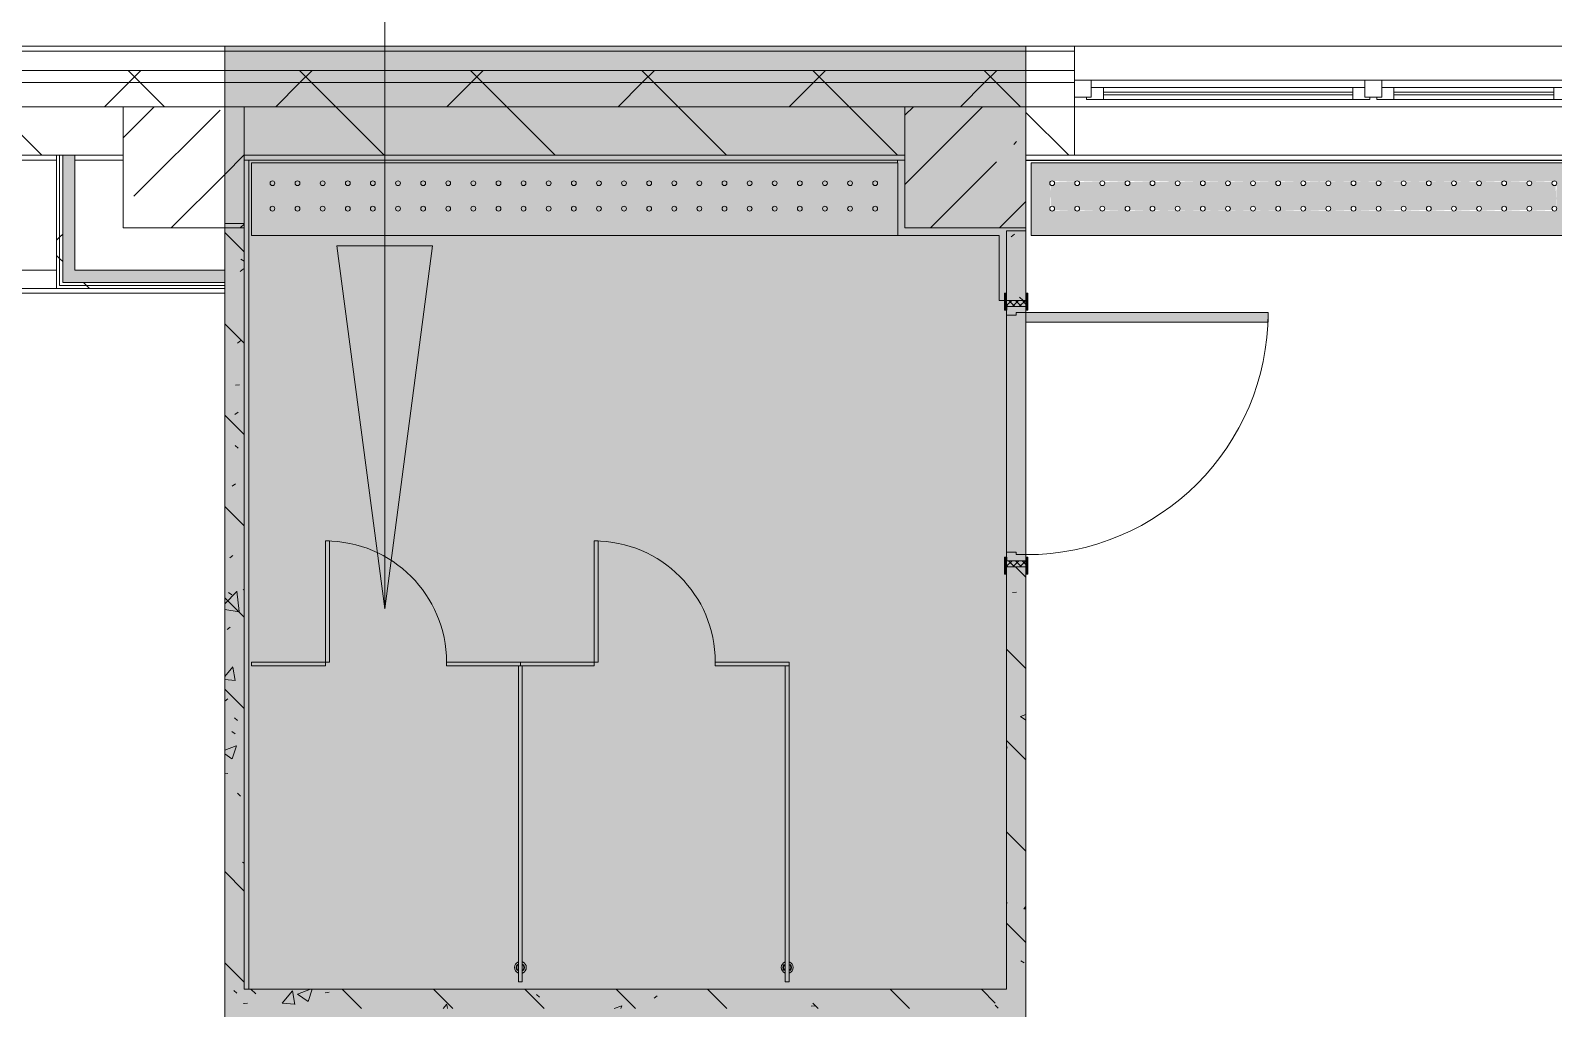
# Model space of a CAD drawing. Header units: millimetres. Extents: x 11693 to 241752, y -8553 to 29926.
# Drawn here: x 159667 to 165959, y 23375 to 27416 of the extents above; entities that cross this region are included whole.
import ezdxf

# ---------------------------------------------------------------- set-up
doc = ezdxf.new("R2010")
doc.units = ezdxf.units.MM
for name, color, linetype, lineweight in [('A-DETL', 7, 'Continuous', 5), ('A-GLAZ-2', 7, 'Continuous', 5), ('A-WALL-2', 7, 'Continuous', 9), ('A-WALL-5', 7, 'Continuous', 5), ('I-WALL-3', 7, 'Continuous', 5), ('S-COLS', 7, 'Continuous', 5), ('Знаки', 7, 'Continuous', 5)]:
    doc.layers.add(name, color=color, linetype=linetype, lineweight=lineweight)
doc.layers.add('A-DETL-GENF-2', color=7, linetype='Continuous', lineweight=9, true_color=0x4994b4, transparency=0.4)
for name, color, linetype, lineweight, true_color in [('A-DOOR-2', 7, 'Continuous', 5, 0xaaaaaa), ('A-DOOR-3', 7, 'Continuous', 5, 0xe2e2e2), ('A-DOOR-4', 7, 'Continuous', 5, 0x6f9cb0), ('A-DOOR-5', 7, 'Continuous', 5, 0x2b586c), ('A-DOOR-FRAM-2', 7, 'Continuous', 5, 0xe2e2e2), ('A-DOOR-FRAM-3', 7, 'Continuous', 5, 0xaaaaaa), ('A-DOOR-FRAM-4', 7, 'Continuous', 5, 0x6f9cb0), ('A-FLOR-1', 7, 'Continuous', 5, 0xaaaaaa), ('A-FLOR-2', 7, 'Continuous', 5, 0x6f9cb0), ('A-GENM-3', 7, 'Continuous', 5, 0x2b586c), ('A-GENM-4', 7, 'Continuous', 5, 0xe2ddcd), ('A-WALL-6', 7, 'Continuous', 9, 0x2b586c), ('A-WALL-7', 7, 'Continuous', 5, 0x2b586c), ('G-ANNO-TEXT-1', 7, 'Continuous', 9, 0x3c3c3c), ('I-WALL-1', 7, 'Continuous', 5, 0xe7e7e7), ('I-WALL-4', 7, 'Continuous', 5, 0x2b586c), ('I-WALL-5', 7, 'Continuous', 5, 0x787878), ('S-COLS-1', 7, 'Continuous', 5, 0x2b586c), ('Знаки-2', 7, 'Continuous', 5, 0xd7cfbf), ('Знаки-3', 7, 'Continuous', 5, 0x2b586c)]:
    doc.layers.add(name, color=color, linetype=linetype, lineweight=lineweight, true_color=true_color)
pattern_1 = [(135, (89739.8, 0), (-353.5534, -353.5534), [])]
pattern_2 = [(135, (89739.8, 0), (-377.1708, -377.1708), [533.4, -88.9, 17.78, -88.9]), (135, (89739.8, 376.94), (-377.1708, -377.1708), []), (50, (89739.8, 0), (637.6445, -55.7866), [66.675, -733.425]), (355, (89739.8, 0), (-123.3494, 668.699), [53.34, -586.74]), (100.451, (89792.95, -4.65), (514.299, 612.908), [56.665, -623.315]), (46.184, (89739.8, 177.8), (948.7764, -147.15), [100.012, -1100.137]), (96.636, (89818.9, 165.5), (830.909, 865.997), [84.998, -934.973]), (351.184, (89739.8, 177.8), (830.918, 865.988), [80.01, -880.11]), (21, (89828.7, 133.35), (530.6506, -357.9283), [66.675, -733.425]), (326, (89828.7, 133.35), (216.308, 644.6585), [53.34, -586.74]), (71.451, (89872.94, 103.5), (746.9596, 286.7243), [56.665, -623.315]), (37.5, (89739.81, 0), (10.8105, 295.9426), [16.764, -562.864, 16.764, -578.866, -588.962]), (37.5, (89739.81, 0), (10.8105, 295.9426), [-1175.258, 16.764, -572.198]), (7.5, (89739.8, 0), (233.8692, 350.6318), [16.764, -322.834, 16.764, -549.529, -224.472]), (7.5, (89739.8, 0), (233.8692, 350.6318), [-905.891, 16.764, -207.708]), (327.5, (89541.57, 0), (474.5678, -20.0513), [16.764, -205.486, 16.764, -676.656, -920.115]), (327.5, (89541.57, 0), (474.5678, -20.0513), [-915.67, 16.764, -903.351]), (317.5, (89452.67, 0), (518.4522, 88.9934), [16.764, -272.161, 16.764, -443.738, -653.415]), (317.5, (89452.67, 0), (518.4522, 88.9934), [-749.427, 16.764, -636.651])]
pattern_3 = [(45, (89739.8, 0), (-285.1231, 285.1231), []), (45, (90024.94, 0), (-285.1231, 285.1231), [504.031, -100.806, 16.764, -84.042])]
pattern_4 = [(45, (89739.8, 0), (-353.5534, 353.5534), []), (135, (89739.8, 0), (-353.5534, -353.5534), [])]
pattern_5 = [(45, (89739.8, 0), (-530.33, 530.33), []), (135, (89739.8, 0), (-530.33, -530.33), [])]

# ---------------------------------------------------------------- blocks, each defined once
blk = doc.blocks.new('110_Дверь_СКБ_1Ст_Внутренняя1 - Д-4 1100x2100h_су мгн-V86-Общий план 2 этажа с размещением фрагментов 2_1-2_7')
at = {"layer": 'A-DOOR-2'}
h = blk.add_hatch(dxfattribs=at)
h.set_pattern_fill('FP_85', color=256, style=0, pattern_type=2)
h.set_pattern_definition([(135, (1751.41, 104.685), (-14.14214, -14.14214), []), (225, (1751.41, 104.685), (14.14214, -14.14214), [])])
h.paths.add_polyline_path([(562.5, 40), (537.5, 40), (537.5, -40), (562.5, -40)])
at = {"layer": 'A-DOOR-3'}
h = blk.add_hatch(color=256, dxfattribs=at)
h.paths.add_polyline_path([(537.5, 40), (512.5, 40), (512.5, 0), (502.5, 0), (502.5, -40), (537.5, -40)])
h.paths.add_polyline_path([(-477.5, 0), (-487.5, 0), (-487.5, 40), (-512.5, 40), (-512.5, -40), (-477.5, -40)])
at = {"layer": 'A-DOOR-FRAM-2'}
for points in [[(-447.5, 753.5), (-447.5, 1040), (-487.5, 1040), (-487.5, 40), (-447.5, 40), (-447.5, 241.5)], [(-497.5, 40), (-497.5, 48), (-567.5, 48), (-567.5, 40)], [(592.5, 48), (522.5, 48), (522.5, 40), (592.5, 40)], [(-497.5, -40), (-567.5, -40), (-567.5, -48), (-497.5, -48)], [(592.5, -48), (592.5, -40), (522.5, -40), (522.5, -48)]]:
    blk.add_hatch(color=256, dxfattribs=at).paths.add_polyline_path(points)
at = {"layer": 'A-DOOR-FRAM-3'}
h = blk.add_hatch(dxfattribs=at)
h.set_pattern_fill('FP_86', color=256, style=0, pattern_type=2)
h.set_pattern_definition([(45, (-371.384, 104.685), (-14.1421, 14.1421), []), (135, (-371.384, 104.685), (-14.1421, -14.1421), [])])
h.paths.add_polyline_path([(-512.5, 40), (-537.5, 40), (-537.5, -40), (-512.5, -40)])
at = {"layer": 'A-DOOR-2'}
for p, q in [((-487.5, 1040), (-487.5, 40)), ((-447.5, 1040), (-487.5, 1040)), ((-447.5, 40), (-447.5, 1040))]:
    blk.add_line(p, q, dxfattribs=at)
blk.add_arc((-487.5, 40), 1000, 360, 90, dxfattribs=at)
at = {"layer": 'A-DOOR-4'}
blk.add_line((-487.5, 40), (-447.5, 40), dxfattribs=at)
at = {"layer": 'A-DOOR-FRAM-3'}
for p, q in [((-497.5, 48), (-567.5, 48)), ((-567.5, 48), (-567.5, 40)), ((-497.5, 40), (-497.5, 48)), ((592.5, 48), (522.5, 48)), ((522.5, 48), (522.5, 40)), ((592.5, 40), (592.5, 48))]:
    blk.add_line(p, q, dxfattribs=at)
at = {"layer": 'A-DOOR-FRAM-4'}
for p, q in [((-567.5, 40), (-497.5, 40)), ((-512.5, 40), (-537.5, 40)), ((-537.5, 40), (-537.5, -40)), ((-487.5, 40), (-512.5, 40)), ((-512.5, 40), (-512.5, -40)), ((-512.5, -40), (-512.5, 40)), ((-497.5, 40), (-512.5, 40)), ((-512.5, 40), (-512.5, 39)), ((-512.5, 39), (-497.5, 39)), ((-497.5, 39), (-497.5, 40)), ((-487.5, 0), (-487.5, 40)), ((-477.5, 0), (-487.5, 0)), ((-477.5, -40), (-477.5, 0)), ((512.5, 0), (502.5, 0)), ((502.5, 0), (502.5, -40)), ((512.5, 40), (512.5, 0)), ((537.5, 40), (512.5, 40)), ((537.5, 40), (522.5, 40)), ((522.5, 40), (522.5, 39)), ((522.5, 40), (592.5, 40)), ((522.5, 39), (537.5, 39)), ((537.5, -40), (537.5, 40)), ((562.5, 40), (537.5, 40)), ((537.5, 40), (537.5, -40)), ((537.5, 39), (537.5, 40)), ((562.5, -40), (562.5, 40)), ((-497.5, -40), (-567.5, -40)), ((-567.5, -40), (-567.5, -48)), ((-567.5, -48), (-497.5, -48)), ((-537.5, -40), (-512.5, -40)), ((-497.5, -39), (-512.5, -39)), ((-512.5, -39), (-512.5, -40)), ((-512.5, -40), (-477.5, -40)), ((-512.5, -40), (-497.5, -40)), ((-497.5, -40), (-497.5, -39)), ((-497.5, -48), (-497.5, -40)), ((502.5, -40), (537.5, -40)), ((537.5, -39), (522.5, -39)), ((522.5, -39), (522.5, -40)), ((522.5, -40), (537.5, -40)), ((592.5, -40), (522.5, -40)), ((522.5, -40), (522.5, -48)), ((522.5, -48), (592.5, -48)), ((537.5, -40), (537.5, -39)), ((537.5, -40), (562.5, -40)), ((592.5, -48), (592.5, -40))]:
    blk.add_line(p, q, dxfattribs=at)
blk = doc.blocks.new('120_Окно_СКБ_2Ст - 120_Окно_СКБ_2Ст 2100х2400 _мал створка справа_-19092174-Общий план 2 этажа с размещением фрагментов 2_1-2_7')
at = {"layer": 'A-GLAZ-2'}
for p, q in [((-1050, -75), (-1050, -5)), ((-1050, -5), (-980, -5)), ((1050, -5), (-1050, -5)), ((-980, -5), (-980, -75)), ((150, -35), (-980, -35)), ((-980, -35), (-980, -75)), ((-930, -85), (-930, -35)), ((-930, -55), (100, -55)), ((100, -85), (100, -35)), ((150, -75), (150, -5)), ((150, -5), (220, -5)), ((150, -75), (150, -35)), ((220, -5), (220, -75)), ((980, -35), (220, -35)), ((220, -35), (220, -75)), ((270, -85), (270, -35)), ((270, -55), (930, -55)), ((930, -85), (930, -35)), ((980, -75), (980, -5)), ((980, -5), (1050, -5)), ((980, -75), (980, -35)), ((1050, -5), (1050, -75)), ((-980, -75), (-1050, -75)), ((-1050, -75), (-1000, -75)), ((-980, -75), (-1000, -75)), ((-1000, -75), (-1000, -85)), ((-1000, -85), (170, -85)), ((170, -85), (-1000, -85)), ((100, -65), (-930, -65)), ((220, -75), (150, -75)), ((170, -75), (150, -75)), ((170, -75), (200, -75)), ((170, -85), (170, -75)), ((220, -75), (200, -75)), ((200, -75), (200, -85)), ((200, -85), (1000, -85)), ((1000, -85), (200, -85)), ((930, -65), (270, -65)), ((1050, -75), (980, -75)), ((1000, -75), (980, -75)), ((1000, -75), (1050, -75)), ((1000, -85), (1000, -75))]:
    blk.add_line(p, q, dxfattribs=at)
blk = doc.blocks.new('131_Сантехническая перегородка_Дверь - СД-1-V189-Общий план 2 этажа с размещением фрагментов 2_1-2_7')
at = {"layer": 'A-GENM-4'}
for points in [[(0, -8), (305.2, -8), (305.2, 8), (0, 8)], [(805.2, -8), (1110.4, -8), (1110.4, 8), (805.2, 8)]]:
    blk.add_hatch(color=256, dxfattribs=at).paths.add_polyline_path(points)
at = {"layer": 'A-DOOR-5'}
for p, q in [((321.2, 508), (305.2, 508)), ((305.2, 8), (305.2, 508)), ((321.2, 8), (321.2, 508)), ((321.2, 8), (305.2, 8))]:
    blk.add_line(p, q, dxfattribs=at)
blk.add_arc((305.2, 8), 500, 360, 90, dxfattribs=at)
at = {"layer": 'A-GENM-3'}
for p, q in [((305.2, 8), (0, 8)), ((0, 8), (0, -8)), ((305.2, -8), (305.2, 8)), ((1110.4, 8), (805.2, 8)), ((805.2, 8), (805.2, -8)), ((1110.4, -8), (1110.4, 8)), ((0, -8), (305.2, -8)), ((805.2, -8), (1110.4, -8))]:
    blk.add_line(p, q, dxfattribs=at)
blk = doc.blocks.new('131_Сантехническая перегородка - СП-4-V195-Общий план 2 этажа с размещением фрагментов 2_1-2_7')
at = {"layer": 'A-GENM-4'}
blk.add_hatch(color=256, dxfattribs=at).paths.add_polyline_path([(1330, 8), (25.5, 8), (25.5, -8), (1330, -8)])
at = {"layer": 'A-GENM-3'}
for p, q in [((1330, 8), (25.5, 8)), ((25.5, 8), (25.5, -8)), ((1330, -8), (1330, 8)), ((25.5, -8), (1330, -8))]:
    blk.add_line(p, q, dxfattribs=at)
at = {"layer": 'A-GENM-3', "flags": 128}
for points in [[(97, 8), (96.7, 8.5), (96.3, 9), (95.9, 9.5), (95.5, 9.9), (95.1, 10.4), (94.7, 10.8), (94.3, 11.2), (93.8, 11.6), (93.3, 12), (92.9, 12.3), (92.4, 12.7), (91.8, 13), (91.3, 13.3), (90.8, 13.6), (90.2, 13.8), (89.7, 14), (89.1, 14.3), (88.5, 14.4), (88, 14.6), (87.4, 14.7), (86.8, 14.9), (86.2, 14.9), (85.6, 15), (85, 15.1), (84.4, 15.1), (83.8, 15.1), (83.2, 15), (82.6, 15), (82, 14.9), (81.4, 14.8), (80.8, 14.7), (80.2, 14.5), (79.6, 14.4), (79.1, 14.2), (78.5, 13.9), (77.9, 13.7), (77.4, 13.4), (76.9, 13.2), (76.4, 12.9), (75.8, 12.5), (75.3, 12.2), (74.9, 11.8), (74.4, 11.4), (74, 11), (73.5, 10.6), (73.1, 10.2), (72.7, 9.7), (72.3, 9.3), (72, 8.8), (71.6, 8.3), (71.4, 8)], [(71.4, -8), (71.8, -8.5), (72.1, -9), (72.5, -9.5), (72.9, -9.9), (73.3, -10.4), (73.7, -10.8), (74.1, -11.2), (74.6, -11.6), (75.1, -12), (75.6, -12.3), (76.1, -12.7), (76.6, -13), (77.1, -13.3), (77.6, -13.6), (78.2, -13.8), (78.7, -14), (79.3, -14.3), (79.9, -14.4), (80.5, -14.6), (81.1, -14.7), (81.6, -14.9), (82.2, -14.9), (82.8, -15), (83.4, -15.1), (84, -15.1), (84.6, -15.1), (85.2, -15), (85.8, -15), (86.4, -14.9), (87, -14.8), (87.6, -14.7), (88.2, -14.5), (88.8, -14.4), (89.4, -14.2), (89.9, -13.9), (90.5, -13.7), (91, -13.4), (91.6, -13.2), (92.1, -12.9), (92.6, -12.5), (93.1, -12.2), (93.6, -11.8), (94, -11.4), (94.5, -11), (94.9, -10.6), (95.3, -10.2), (95.7, -9.7), (96.1, -9.3), (96.5, -8.8), (96.8, -8.3), (97, -8)]]:
    blk.add_lwpolyline(points, dxfattribs=at)
at = {"layer": 'A-GENM-3'}
for radius, start, end in [(24.6, 19.91127, 160.08873), (17.6, 45, 135), (17.6, 45, 135), (15.1, 45, 135), (24.6, 199.91127, 340.08873), (17.6, 225, 315), (17.6, 225, 315), (15.1, 225, 315)]:
    blk.add_arc((84.2, 0), radius, start, end, dxfattribs=at)
blk = doc.blocks.new('Зашивка радиатора М17  - Зашивка радиатора_ с перфорацией М6-33175032-Общий план 2 этажа с размещением фрагментов 2_1-2_7')
at = {"layer": 'Знаки-2'}
h = blk.add_hatch(color=256, dxfattribs=at)
h.paths.add_polyline_path([(-40.7, -179.9), (2300, -179.9), (2300, 120.1), (-370, 120.1), (-370, -179.9)])
h.paths.add_polyline_path([(471.3, -79.6), (-291.7, -74.6), (-292.7, -67.1), (-288, 44), (-280.4, 45), (2215.7, 40.4), (2216.7, 32.8), (2212, -78.3), (2204.4, -79.3), (547, -79.6)])
h.paths.add_polyline_path([(1164.5, -78.3), (1159.5, -69.6), (1164.5, -61), (1174.5, -61), (1179.5, -69.6), (1174.5, -78.3), (1264.6, -74.6), (1264.6, -64.6), (1273.3, -59.6), (1281.9, -64.6), (1281.9, -74.6), (1278.3, -78.3), (1368.3, -74.6), (1368.3, -64.6), (1377, -59.6), (1385.7, -64.6), (1385.7, -74.6), (1382, -78.3), (1472.1, -74.6), (1472.1, -64.6), (1480.8, -59.6), (1489.4, -64.6), (1489.4, -74.6), (1485.8, -78.3), (1575.8, -74.6), (1575.8, -64.6), (1584.5, -59.6), (1593.2, -64.6), (1593.2, -74.6), (1589.5, -78.3), (1679.6, -74.6), (1679.6, -64.6), (1688.3, -59.6), (1696.9, -64.6), (1696.9, -74.6), (1693.3, -78.3), (1783.3, -74.6), (1783.3, -64.6), (1792, -59.6), (1800.7, -64.6), (1800.7, -74.6), (1797, -78.3), (1887.1, -74.6), (1887.1, -64.6), (1895.8, -59.6), (1904.4, -64.6), (1904.4, -74.6), (1900.8, -78.3), (1990.8, -74.6), (1990.8, -64.6), (1999.5, -59.6), (2008.2, -64.6), (2007.4, -75.7), (2007.4, -78.3), (2094.6, -74.6), (2094.6, -64.6), (2103.3, -59.6), (2111.9, -64.6), (2111.9, -74.6), (2108.3, -78.3), (2198.3, -74.6), (2198.3, -64.6), (2207, -59.6), (2215.7, -64.6), (2212, 26.7), (2202, 26.7), (2197, 35.4), (2202, 44), (2111.9, 40.4), (2111.9, 30.4), (2103.3, 25.4), (2094.6, 30.4), (2094.6, 40.4), (2098.3, 44), (2008.2, 40.4), (2007.4, 29.3), (1999.5, 25.4), (1990.8, 30.4), (1990.8, 40.4), (1994.5, 44), (1904.4, 40.4), (1904.4, 30.4), (1895.8, 25.4), (1887.1, 30.4), (1887.1, 40.4), (1890.8, 44), (1800.7, 40.4), (1800.7, 30.4), (1792, 25.4), (1783.3, 30.4), (1783.3, 40.4), (1787, 44), (1696.9, 40.4), (1696.9, 30.4), (1688.3, 25.4), (1679.6, 30.4), (1679.6, 40.4), (1683.3, 44), (1593.2, 40.4), (1593.2, 30.4), (1584.5, 25.4), (1575.8, 30.4), (1575.8, 40.4), (1579.5, 44), (1489.4, 40.4), (1489.4, 30.4), (1480.8, 25.4), (1472.1, 30.4), (1472.1, 40.4), (1475.8, 44), (1385.7, 40.4), (1385.7, 30.4), (1377, 25.4), (1368.3, 30.4), (1368.3, 40.4), (1372, 44), (1281.9, 40.4), (1281.9, 30.4), (1273.3, 25.4), (1264.6, 30.4), (1264.6, 40.4), (1268.3, 44), (1178.2, 40.4), (1178.2, 30.4), (1169.5, 25.4), (1160.8, 30.4), (1160.8, 40.4), (1164.5, 44), (1074.4, 40.4), (1074.4, 30.4), (1065.8, 25.4), (1057.1, 30.4), (1057.1, 40.4), (1060.8, 44), (970.7, 40.4), (970.7, 30.4), (962, 25.4), (953.3, 30.4), (953.3, 40.4), (957, 44), (866.9, 40.4), (866.9, 30.4), (858.3, 25.4), (849.6, 30.4), (849.6, 40.4), (853.3, 44), (763.2, 40.4), (763.2, 30.4), (754.5, 25.4), (745.8, 30.4), (745.8, 40.4), (749.5, 44), (659.4, 40.4), (659.4, 30.4), (650.8, 25.4), (642.1, 30.4), (642.1, 40.4), (645.8, 44), (555.7, 40.4), (555.7, 30.4), (547, 25.4), (538.3, 30.4), (538.3, 40.4), (542, 44), (451.9, 40.4), (451.9, 30.4), (443.3, 25.4), (434.6, 30.4), (434.6, 40.4), (438.3, 44), (348.2, 40.4), (348.2, 30.4), (339.5, 25.4), (330.8, 30.4), (330.8, 40.4), (334.5, 44), (244.4, 40.4), (244.4, 30.4), (235.8, 25.4), (227.1, 30.4), (227.1, 40.4), (230.8, 44), (140.7, 40.4), (140.7, 30.4), (132, 25.4), (123.3, 30.4), (123.3, 40.4), (127, 44), (36.9, 40.4), (36.9, 30.4), (28.3, 25.4), (19.6, 30.4), (19.6, 40.4), (23.3, 44), (-66.8, 40.4), (-66.8, 30.4), (-75.5, 25.4), (-84.2, 30.4), (-84.2, 40.4), (-80.5, 44), (-170.6, 40.4), (-170.6, 30.4), (-179.2, 25.4), (-187.9, 30.4), (-187.9, 40.4), (-184.2, 44), (-274.3, 40.4), (-274.3, 30.4), (-283, 25.4), (-291.7, 30.4), (-288, -61), (-278, -61), (-273, -69.6), (-278, -78.3), (-187.9, -74.6), (-187.9, -64.6), (-179.2, -59.6), (-170.6, -64.6), (-170.6, -74.6), (-174.2, -78.3), (-84.2, -74.6), (-84.2, -64.6), (-75.5, -59.6), (-66.8, -64.6), (-66.8, -74.6), (-70.5, -78.3), (19.6, -74.6), (19.6, -64.6), (28.3, -59.6), (36.9, -64.6), (36.9, -74.6), (33.3, -78.3), (123.3, -74.6), (123.3, -64.6), (132, -59.6), (140.7, -64.6), (140.7, -74.6), (137, -78.3), (227.1, -74.6), (227.1, -64.6), (235.8, -59.6), (244.4, -64.6), (244.4, -74.6), (240.8, -78.3), (330.8, -74.6), (330.8, -64.6), (339.5, -59.6), (348.2, -64.6), (348.2, -74.6), (344.5, -78.3), (434.6, -74.6), (434.6, -64.6), (443.3, -59.6), (451.9, -64.6), (451.9, -74.6), (448.3, -78.3), (538.3, -74.6), (538.3, -64.6), (547, -59.6), (555.7, -64.6), (555.7, -74.6), (552, -78.3), (642.1, -74.6), (642.1, -64.6), (650.8, -59.6), (659.4, -64.6), (659.4, -74.6), (655.8, -78.3), (745.8, -74.6), (745.8, -64.6), (754.5, -59.6), (763.2, -64.6), (763.2, -74.6), (759.5, -78.3), (849.6, -74.6), (849.6, -64.6), (858.3, -59.6), (866.9, -64.6), (866.9, -74.6), (863.3, -78.3), (953.3, -74.6), (953.3, -64.6), (962, -59.6), (970.7, -64.6), (970.7, -74.6), (967, -78.3), (1057.1, -74.6), (1057.1, -64.6), (1065.8, -59.6), (1074.4, -64.6), (1074.4, -74.6), (1070.8, -78.3)])
at = {"layer": 'Знаки-3'}
for p, q in [((2300, 120.1), (-370, 120.1)), ((-370, 120.1), (-370, -179.9)), ((2300, -179.9), (2300, 120.1)), ((-370, -179.9), (2300, -179.9))]:
    blk.add_line(p, q, dxfattribs=at)
for centre, start, end in [((-283, 35.4), 0, 180), ((-283, 35.4), 180, 0), ((-179.2, 35.4), 0, 180), ((-179.2, 35.4), 180, 0), ((-75.5, 35.4), 0, 180), ((-75.5, 35.4), 180, 0), ((28.3, 35.4), 0, 180), ((28.3, 35.4), 180, 0), ((132, 35.4), 0, 180), ((132, 35.4), 180, 0), ((235.8, 35.4), 0, 180), ((235.8, 35.4), 180, 0), ((339.5, 35.4), 0, 180), ((339.5, 35.4), 180, 0), ((443.3, 35.4), 0, 180), ((443.3, 35.4), 180, 0), ((547, 35.4), 0, 180), ((547, 35.4), 180, 0), ((650.8, 35.4), 0, 180), ((650.8, 35.4), 180, 0), ((754.5, 35.4), 0, 180), ((754.5, 35.4), 180, 360), ((858.3, 35.4), 0, 180), ((858.3, 35.4), 180, 0), ((962, 35.4), 0, 180), ((962, 35.4), 180, 360), ((1065.8, 35.4), 0, 180), ((1065.8, 35.4), 180, 0), ((1169.5, 35.4), 0, 180), ((1169.5, 35.4), 180, 360), ((1273.3, 35.4), 0, 180), ((1273.3, 35.4), 180, 360), ((1377, 35.4), 0, 180), ((1377, 35.4), 180, 0), ((1480.8, 35.4), 0, 180), ((1480.8, 35.4), 180, 0), ((1584.5, 35.4), 0, 180), ((1584.5, 35.4), 180, 360), ((1688.3, 35.4), 0, 180), ((1688.3, 35.4), 180, 0), ((1792, 35.4), 0, 180), ((1792, 35.4), 180, 360), ((1895.8, 35.4), 0, 180), ((1895.8, 35.4), 180, 0), ((1999.5, 35.4), 0, 180), ((1999.5, 35.4), 180, 0), ((2103.3, 35.4), 0, 180), ((2103.3, 35.4), 180, 0), ((2207, 35.4), 0, 180), ((2207, 35.4), 180, 360), ((-283, -69.6), 0, 180), ((-179.2, -69.6), 0, 180), ((-75.5, -69.6), 0, 180), ((28.3, -69.6), 0, 180), ((132, -69.6), 0, 180), ((235.8, -69.6), 0, 180), ((339.5, -69.6), 0, 180), ((443.3, -69.6), 0, 180), ((547, -69.6), 0, 180), ((650.8, -69.6), 0, 180), ((754.5, -69.6), 0, 180), ((858.3, -69.6), 0, 180), ((962, -69.6), 0, 180), ((1065.8, -69.6), 0, 180), ((1169.5, -69.6), 0, 180), ((1273.3, -69.6), 0, 180), ((1377, -69.6), 0, 180), ((1480.8, -69.6), 0, 180), ((1584.5, -69.6), 0, 180), ((1688.3, -69.6), 0, 180), ((1792, -69.6), 0, 180), ((1895.8, -69.6), 0, 180), ((1999.5, -69.6), 0, 180), ((2103.3, -69.6), 0, 180), ((2207, -69.6), 0, 180), ((-283, -69.6), 180, 0), ((-179.2, -69.6), 180, 0), ((-75.5, -69.6), 180, 0), ((28.3, -69.6), 180, 0), ((132, -69.6), 180, 0), ((235.8, -69.6), 180, 0), ((339.5, -69.6), 180, 0), ((443.3, -69.6), 180, 0), ((547, -69.6), 180, 0), ((650.8, -69.6), 180, 0), ((754.5, -69.6), 180, 0), ((858.3, -69.6), 180, 0), ((962, -69.6), 180, 0), ((1065.8, -69.6), 180, 0), ((1169.5, -69.6), 180, 0), ((1273.3, -69.6), 180, 0), ((1377, -69.6), 180, 0), ((1480.8, -69.6), 180, 0), ((1584.5, -69.6), 180, 0), ((1688.3, -69.6), 180, 0), ((1792, -69.6), 180, 0), ((1895.8, -69.6), 180, 0), ((1999.5, -69.6), 180, 360), ((2103.3, -69.6), 180, 0), ((2207, -69.6), 180, 360)]:
    blk.add_arc(centre, 10, start, end, dxfattribs=at)
blk = doc.blocks.new('Зашивка радиатора М21  - Зашивка радиатора_ с перфорацией М6-33248022-Общий план 2 этажа с размещением фрагментов 2_1-2_7')
at = {"layer": 'Знаки-2'}
h = blk.add_hatch(color=256, dxfattribs=at)
h.paths.add_polyline_path([(-370, -179.9), (1890, -179.9), (1890, 120.1), (-370, 120.1), (-370, -50)])
h.paths.add_polyline_path([(1480.8, -79.6), (-291.7, -74.6), (-292.7, -67.1), (-288, 44), (-280.4, 45), (1800.7, 40.4), (1801.7, 32.8), (1797, -78.3), (1789.4, -79.3), (1584.5, -79.6)])
h.paths.add_polyline_path([(1070.8, -78.3), (1160.8, -74.6), (1160.8, -64.6), (1169.5, -59.6), (1178.2, -64.6), (1178.2, -74.6), (1174.5, -78.3), (1264.6, -74.6), (1264.6, -64.6), (1273.3, -59.6), (1281.9, -64.6), (1281.9, -74.6), (1278.3, -78.3), (1368.3, -74.6), (1368.3, -64.6), (1377, -59.6), (1385.7, -64.6), (1385.7, -74.6), (1382, -78.3), (1472.1, -74.6), (1472.1, -64.6), (1480.8, -59.6), (1489.4, -64.6), (1489.4, -74.6), (1485.8, -78.3), (1575.8, -74.6), (1575.8, -64.6), (1584.5, -59.6), (1593.2, -64.6), (1593.2, -74.6), (1589.5, -78.3), (1679.6, -74.6), (1679.6, -64.6), (1688.3, -59.6), (1696.9, -64.6), (1696.9, -74.6), (1693.3, -78.3), (1783.3, -74.6), (1783.3, -64.6), (1792, -59.6), (1800.7, -64.6), (1797, 26.7), (1787, 26.7), (1782, 35.4), (1787, 44), (1696.9, 40.4), (1696.9, 30.4), (1688.3, 25.4), (1679.6, 30.4), (1679.6, 40.4), (1683.3, 44), (1593.2, 40.4), (1593.2, 30.4), (1584.5, 25.4), (1575.8, 30.4), (1575.8, 40.4), (1579.5, 44), (1489.4, 40.4), (1489.4, 30.4), (1480.8, 25.4), (1472.1, 30.4), (1472.1, 40.4), (1475.8, 44), (1385.7, 40.4), (1385.7, 30.4), (1377, 25.4), (1368.3, 30.4), (1368.3, 40.4), (1372, 44), (1281.9, 40.4), (1281.9, 30.4), (1273.3, 25.4), (1264.6, 30.4), (1264.6, 40.4), (1268.3, 44), (1178.2, 40.4), (1178.2, 30.4), (1169.5, 25.4), (1160.8, 30.4), (1160.8, 40.4), (1164.5, 44), (1074.4, 40.4), (1074.4, 30.4), (1065.8, 25.4), (1057.1, 30.4), (1057.1, 40.4), (1060.8, 44), (970.7, 40.4), (970.7, 30.4), (962, 25.4), (953.3, 30.4), (953.3, 40.4), (957, 44), (866.9, 40.4), (866.9, 30.4), (858.3, 25.4), (849.6, 30.4), (849.6, 40.4), (853.3, 44), (763.2, 40.4), (763.2, 30.4), (754.5, 25.4), (745.8, 30.4), (745.8, 40.4), (749.5, 44), (659.4, 40.4), (659.4, 30.4), (650.8, 25.4), (642.1, 30.4), (642.1, 40.4), (645.8, 44), (555.7, 40.4), (555.7, 30.4), (547, 25.4), (538.3, 30.4), (538.3, 40.4), (542, 44), (451.9, 40.4), (451.9, 30.4), (443.3, 25.4), (434.6, 30.4), (434.6, 40.4), (438.3, 44), (348.2, 40.4), (348.2, 30.4), (339.5, 25.4), (330.8, 30.4), (330.8, 40.4), (334.5, 44), (244.4, 40.4), (244.4, 30.4), (235.8, 25.4), (227.1, 30.4), (227.1, 40.4), (230.8, 44), (140.7, 40.4), (140.7, 30.4), (132, 25.4), (123.3, 30.4), (123.3, 40.4), (127, 44), (36.9, 40.4), (36.9, 30.4), (28.3, 25.4), (19.6, 30.4), (19.6, 40.4), (23.3, 44), (-66.8, 40.4), (-66.8, 30.4), (-75.5, 25.4), (-84.2, 30.4), (-84.2, 40.4), (-80.5, 44), (-170.6, 40.4), (-170.6, 30.4), (-179.2, 25.4), (-187.9, 30.4), (-187.9, 40.4), (-189.5, 44), (-274.3, 40.4), (-274.3, 30.4), (-283, 25.4), (-291.7, 30.4), (-288, -61), (-278, -61), (-273, -69.6), (-278, -78.3), (-187.9, -74.6), (-187.9, -64.6), (-179.2, -59.6), (-170.6, -64.6), (-170.6, -74.6), (-174.2, -78.3), (-84.2, -74.6), (-84.2, -64.6), (-75.5, -59.6), (-66.8, -64.6), (-66.8, -74.6), (-70.5, -78.3), (19.6, -74.6), (19.6, -64.6), (28.3, -59.6), (36.9, -64.6), (36.9, -74.6), (33.3, -78.3), (123.3, -74.6), (123.3, -64.6), (132, -59.6), (140.7, -64.6), (140.7, -74.6), (137, -78.3), (227.1, -74.6), (227.1, -64.6), (235.8, -59.6), (244.4, -64.6), (244.4, -74.6), (240.8, -78.3), (330.8, -74.6), (330.8, -64.6), (339.5, -59.6), (348.2, -64.6), (348.2, -74.6), (344.5, -78.3), (434.6, -74.6), (434.6, -64.6), (443.3, -59.6), (451.9, -64.6), (451.9, -74.6), (448.3, -78.3), (538.3, -74.6), (538.3, -64.6), (547, -59.6), (555.7, -64.6), (555.7, -74.6), (552, -78.3), (642.1, -74.6), (642.1, -64.6), (650.8, -59.6), (659.4, -64.6), (659.4, -74.6), (655.8, -78.3), (745.8, -74.6), (745.8, -64.6), (754.5, -59.6), (763.2, -64.6), (763.2, -74.6), (759.5, -78.3), (849.6, -74.6), (849.6, -64.6), (858.3, -59.6), (866.9, -64.6), (866.9, -74.6), (863.3, -78.3), (953.3, -74.6), (953.3, -64.6), (962, -59.6), (970.7, -64.6), (970.7, -74.6), (967, -78.3), (1057.1, -74.6), (1057.1, -64.6), (1065.8, -59.6), (1074.4, -64.6), (1074.4, -74.6), (1072.8, -76.7)])
at = {"layer": 'Знаки'}
for p, q in [((1890, 120.1), (-370, 120.1)), ((-370, 120.1), (-370, -179.9)), ((1890, -179.9), (1890, 120.1)), ((-370, -179.9), (1890, -179.9))]:
    blk.add_line(p, q, dxfattribs=at)
for centre, start, end in [((-283, 35.4), 0, 180), ((-283, 35.4), 180, 0), ((-179.2, 35.4), 0, 180), ((-179.2, 35.4), 180, 0), ((-75.5, 35.4), 0, 180), ((-75.5, 35.4), 180, 0), ((28.3, 35.4), 0, 180), ((28.3, 35.4), 180, 0), ((132, 35.4), 0, 180), ((132, 35.4), 180, 0), ((235.8, 35.4), 0, 180), ((235.8, 35.4), 180, 0), ((339.5, 35.4), 0, 180), ((339.5, 35.4), 180, 0), ((443.3, 35.4), 0, 180), ((443.3, 35.4), 180, 0), ((547, 35.4), 0, 180), ((547, 35.4), 180, 0), ((650.8, 35.4), 0, 180), ((650.8, 35.4), 180, 0), ((754.5, 35.4), 0, 180), ((754.5, 35.4), 180, 360), ((858.3, 35.4), 0, 180), ((858.3, 35.4), 180, 0), ((962, 35.4), 0, 180), ((962, 35.4), 180, 360), ((1065.8, 35.4), 0, 180), ((1065.8, 35.4), 180, 0), ((1169.5, 35.4), 0, 180), ((1169.5, 35.4), 180, 360), ((1273.3, 35.4), 0, 180), ((1273.3, 35.4), 180, 360), ((1377, 35.4), 0, 180), ((1377, 35.4), 180, 0), ((1480.8, 35.4), 0, 180), ((1480.8, 35.4), 180, 0), ((1584.5, 35.4), 0, 180), ((1584.5, 35.4), 180, 360), ((1688.3, 35.4), 0, 180), ((1688.3, 35.4), 180, 0), ((1792, 35.4), 0, 180), ((1792, 35.4), 180, 360), ((-283, -69.6), 0, 180), ((-179.2, -69.6), 0, 180), ((-75.5, -69.6), 0, 180), ((28.3, -69.6), 0, 180), ((132, -69.6), 0, 180), ((235.8, -69.6), 0, 180), ((339.5, -69.6), 0, 180), ((443.3, -69.6), 0, 180), ((547, -69.6), 0, 180), ((650.8, -69.6), 0, 180), ((754.5, -69.6), 0, 180), ((858.3, -69.6), 0, 180), ((962, -69.6), 0, 180), ((1065.8, -69.6), 0, 180), ((1169.5, -69.6), 0, 180), ((1273.3, -69.6), 0, 180), ((1377, -69.6), 0, 180), ((1480.8, -69.6), 0, 180), ((1584.5, -69.6), 0, 180), ((1688.3, -69.6), 0, 180), ((1792, -69.6), 0, 180), ((-283, -69.6), 180, 0), ((-179.2, -69.6), 180, 0), ((-75.5, -69.6), 180, 0), ((28.3, -69.6), 180, 0), ((132, -69.6), 180, 0), ((235.8, -69.6), 180, 0), ((339.5, -69.6), 180, 0), ((443.3, -69.6), 180, 0), ((547, -69.6), 180, 0), ((650.8, -69.6), 180, 0), ((754.5, -69.6), 180, 0), ((858.3, -69.6), 180, 0), ((962, -69.6), 180, 0), ((1065.8, -69.6), 180, 0), ((1169.5, -69.6), 180, 0), ((1273.3, -69.6), 180, 0), ((1377, -69.6), 180, 0), ((1480.8, -69.6), 180, 0), ((1584.5, -69.6), 180, 0), ((1688.3, -69.6), 180, 0), ((1792, -69.6), 180, 0)]:
    blk.add_arc(centre, 10, start, end, dxfattribs=at)
blk = doc.blocks.new('Зашивка приборов отопления29 - Зашивка приборов отопления-33323054-Общий план 2 этажа с размещением фрагментов 2_1-2_7')
at = {"layer": 'A-WALL-5'}
for p, q in [((66780, 26880), (66760, 26880)), ((70035.6, 26425), (66760, 26425)), ((66760, 26350), (70035.6, 26350))]:
    blk.add_line(p, q, dxfattribs=at)

msp = doc.modelspace()

# ---------------------------------------------------------------- hatches: boundary and pattern name
at = {"layer": 'A-DETL-GENF-2'}
h = msp.add_hatch(color=256, dxfattribs=at)
h.paths.add_polyline_path([(155380.5, -100), (161610.5, -100), (161610.5, 7900), (155380.5, 7900), (155380.5, -45.4)])
h.paths.add_polyline_path([(109196.3, 5828), (120649.8, 5828), (120649.8, 9159), (98665.8, 9159), (98665.8, 5828), (101004.1, 5828)])
h.paths.add_polyline_path([(92812, 10900), (93999.8, 10900), (93999.8, 15358.1), (89471.8, 15358.1), (89471.8, 10900), (90763.9, 10900)])
h.paths.add_polyline_path([(103449.8, 10900), (109949.8, 10900), (109949.8, 15200), (103449.8, 15200), (103449.8, 13326.8)])
h.paths.add_polyline_path([(175269.8, 14480), (181689.8, 14480), (181689.8, 21558), (175269.8, 21558), (175269.8, 14542.4)])
h.paths.add_polyline_path([(163779.8, 22180), (163779.8, 27350), (160469.8, 27350), (160469.8, 22180), (162445.3, 22180)])
h.paths.add_polyline_path([(174489.8, 22600), (174489.8, 27350), (170809.8, 27350), (170809.8, 22600), (172685.5, 22600)])
at = {"layer": 'A-WALL-5'}
h = msp.add_hatch(dxfattribs=at)
h.set_pattern_fill('FP_49', color=256, style=0, pattern_type=2)
h.set_pattern_definition(pattern_4)
h.paths.add_polyline_path([(182899.8, 27200), (182899.8, 27250), (174489.8, 27250), (174489.8, 27200), (182799.8, 27200)])
h.paths.add_polyline_path([(170809.8, 27200), (170809.8, 27250), (170089.8, 27250), (170089.8, 27200), (170637.4, 27200)])
h.paths.add_polyline_path([(166079.8, 27200), (167589.8, 27200), (167589.8, 27250), (166079.8, 27250)])
h.paths.add_polyline_path([(163979.8, 27200), (163979.8, 27250), (163779.8, 27248.1), (163779.8, 27200)])
h.paths.add_polyline_path([(157699.8, 27200), (157699.8, 27250), (155899.8, 27250), (155899.8, 27200), (157325.2, 27200)])
h.paths.add_polyline_path([(160397.2, 27200), (160469.8, 27200), (160469.8, 27250), (158599.8, 27250), (158599.8, 27200)])
h.paths.add_polyline_path([(154695, 27200), (154999.8, 27200), (154999.8, 27250), (153919.8, 27250), (153919.8, 27200), (154253.1, 27200)])
h.paths.add_polyline_path([(150157, 27200), (150779.8, 27200), (150779.8, 27250), (149599.8, 27250), (149599.8, 27200)])
h.paths.add_polyline_path([(146573, 27200), (146899.8, 27200), (146899.8, 27250), (145649.7, 27250), (145649.7, 27200), (146061, 27200)])
h.paths.add_polyline_path([(144012.9, 27200), (144749.7, 27200), (144749.7, 27250), (143600, 27250), (143600, 27200)])
h.paths.add_polyline_path([(140500, 27200), (140500, 27250), (139400.1, 27250), (139404.8, 27200), (140428.8, 27200)])
h.paths.add_polyline_path([(138380.8, 27200), (138500.1, 27200), (138500.1, 27250), (137246.8, 27250), (137246.8, 27200), (137868.8, 27200)])
h.paths.add_polyline_path([(133772.7, 27200), (134146.8, 27200), (134146.8, 27250), (131749.8, 27250), (131749.8, 27200), (132748.7, 27200)])
h = msp.add_hatch(dxfattribs=at)
h.set_pattern_fill('FP_49', color=256, style=0, pattern_type=2)
h.set_pattern_definition(pattern_4)
h.paths.add_polyline_path([(174221.5, 27200), (174489.8, 27200), (174489.8, 27250), (170809.8, 27250), (170809.8, 27200), (173709.5, 27200)])
h.paths.add_polyline_path([(161933.3, 27200), (163779.8, 27200), (163779.8, 27250), (160469.8, 27250), (160469.8, 27200), (161421.2, 27200)])
h = msp.add_hatch(dxfattribs=at)
h.set_pattern_fill('FP_49', color=256, style=0, pattern_type=2)
h.set_pattern_definition(pattern_4)
h.paths.add_polyline_path([(182799.8, 27100), (182799.8, 27200), (174489.8, 27200), (174489.8, 27100), (181901.6, 27100)])
h.paths.add_polyline_path([(163979.8, 27100), (163979.8, 27200), (163779.8, 27200), (163779.8, 27100)])
h.paths.add_polyline_path([(166989.8, 27100), (167589.8, 27100), (167589.8, 27200), (166079.8, 27200), (166079.8, 27100), (166541.3, 27100)])
h.paths.add_polyline_path([(170089.8, 27100), (170809.8, 27100), (170809.8, 27200), (170089.8, 27200)])
h.paths.add_polyline_path([(160397.2, 27100), (160469.8, 27104.1), (160469.8, 27200), (158599.8, 27200), (158599.8, 27100), (160049.8, 27100)])
h.paths.add_polyline_path([(150495, 27100), (150779.8, 27100), (150779.8, 27200), (149599.8, 27200), (149599.8, 27100), (150157, 27100)])
h.paths.add_polyline_path([(154253.1, 27100), (154999.8, 27100), (154999.8, 27200), (153919.8, 27200), (153919.8, 27100)])
h.paths.add_polyline_path([(157699.8, 27100), (157699.8, 27200), (155899.8, 27200), (155899.8, 27100), (157325.2, 27100)])
h.paths.add_polyline_path([(146573, 27100), (146899.8, 27100), (146899.8, 27200), (145649.7, 27200), (145649.7, 27100), (146061, 27100)])
h.paths.add_polyline_path([(144749.7, 27100), (144749.7, 27200), (143600, 27200), (143600, 27100), (144012.9, 27100)])
h.paths.add_polyline_path([(140500, 27100), (140500, 27200), (139400.1, 27200), (139404.8, 27100), (140428.8, 27100)])
h.paths.add_polyline_path([(137246.8, 27100), (138500.1, 27100), (138500.1, 27200), (137246.8, 27200)])
h.paths.add_polyline_path([(134146.8, 27100), (134146.8, 27200), (131799.8, 27200), (131799.8, 27100), (133772.7, 27100)])
h = msp.add_hatch(dxfattribs=at)
h.set_pattern_fill('FP_49', color=256, style=0, pattern_type=2)
h.set_pattern_definition(pattern_4)
h.paths.add_polyline_path([(174489.8, 27100), (174489.8, 27200), (170809.8, 27200), (170809.8, 27100), (174221.5, 27100)])
h.paths.add_polyline_path([(161933.3, 27100), (163779.8, 27100), (163779.8, 27200), (160469.8, 27200), (160469.8, 27100), (161421.2, 27100)])
at = {"layer": 'G-ANNO-TEXT-1'}
msp.add_hatch(color=256, dxfattribs=at).paths.add_polyline_path([(161130.9, 25026.2), (161328.4, 26526.2), (160933.4, 26526.2)])
at = {"layer": 'I-WALL-1'}
for points in [[(159850.4, 26425), (159850.4, 26900), (159800.4, 26900), (159800.4, 26425)], [(160469.8, 26375), (160469.8, 26425), (159800.4, 26425), (159800.4, 26375), (160397.2, 26375)]]:
    msp.add_hatch(color=256, dxfattribs=at).paths.add_polyline_path(points)
at = {"layer": 'I-WALL-3'}
h = msp.add_hatch(dxfattribs=at)
h.set_pattern_fill('FP_60', color=256, style=0, pattern_type=2)
h.set_pattern_definition(pattern_1)
h.paths.add_polyline_path([(170125.4, 26900), (170389.8, 26900), (170389.8, 27100), (170089.8, 27100), (170089.8, 26900)])
h.paths.add_polyline_path([(166079.8, 26900), (166489.8, 26900), (166489.8, 27100), (166079.8, 27100)])
h.paths.add_polyline_path([(166989.8, 26900), (167589.8, 26900), (167589.8, 27100), (166989.8, 27100)])
h.paths.add_polyline_path([(160049.8, 26900), (160049.8, 27100), (158599.8, 27100), (158599.8, 26900)])
h.paths.add_polyline_path([(163779.8, 26900), (163979.8, 26900), (163979.8, 27100), (163779.8, 27100)])
h.paths.add_polyline_path([(154253.1, 26900), (154999.8, 26900), (154999.8, 27100), (153899.8, 27100), (153899.8, 26900), (154204.6, 26900)])
h.paths.add_polyline_path([(156499.8, 26900), (157699.8, 26900), (157699.8, 27100), (156499.8, 27100)])
h.paths.add_polyline_path([(150669, 26900), (150799.8, 26900), (150799.8, 27100), (149599.8, 27100), (149599.8, 26900), (150157, 26900)])
h.paths.add_polyline_path([(140500, 26900), (140500, 27100), (140104.6, 27100), (140104.6, 26900), (140428.8, 26900)])
h.paths.add_polyline_path([(146573, 26900), (146899.8, 26900), (146899.8, 27100), (145649.7, 27100), (145649.7, 26900), (146061, 26900)])
h.paths.add_polyline_path([(143600, 26900), (144749.7, 26900), (144749.7, 27100), (143600, 27100)])
h = msp.add_hatch(dxfattribs=at)
h.set_pattern_fill('FP_60', color=256, style=0, pattern_type=2)
h.set_pattern_definition(pattern_1)
h.paths.add_polyline_path([(173840.5, 26900), (173939.8, 26900), (173939.8, 27100), (170889.8, 27100), (170889.8, 26900), (173709.5, 26900)])
h.paths.add_polyline_path([(162957.3, 26900), (163279.8, 26900), (163279.8, 27100), (160549.8, 27100), (160549.8, 26900), (162445.3, 26900)])
h = msp.add_hatch(dxfattribs=at)
h.set_pattern_fill('FP_169', color=256, style=0, pattern_type=2)
h.set_pattern_definition(pattern_5)
h.paths.add_polyline_path([(159787.9, 26362.5), (159787.9, 26900), (159775.4, 26900), (159775.4, 26362.5)])
h = msp.add_hatch(dxfattribs=at)
h.set_pattern_fill('FP_169', color=256, style=0, pattern_type=2)
h.set_pattern_definition(pattern_5)
h.paths.add_polyline_path([(159800.4, 26375), (159800.4, 26900), (159787.9, 26900), (159787.9, 26375)])
h = msp.add_hatch(dxfattribs=at)
h.set_pattern_fill('FP_169', color=256, style=0, pattern_type=2)
h.set_pattern_definition(pattern_5)
h.paths.add_polyline_path([(160469.8, 26362.5), (160469.8, 26375), (159787.9, 26375), (159787.9, 26362.5), (160397.2, 26362.5)])
h = msp.add_hatch(dxfattribs=at)
h.set_pattern_fill('FP_169', color=256, style=0, pattern_type=2)
h.set_pattern_definition(pattern_5)
h.paths.add_polyline_path([(160469.8, 26350), (160469.8, 26362.5), (159775.4, 26362.5), (159775.4, 26350), (160397.2, 26350)])
at = {"layer": 'I-WALL-5'}
h = msp.add_hatch(dxfattribs=at)
h.set_pattern_fill('FP_68', color=256, style=0, pattern_type=2)
h.set_pattern_definition(pattern_2)
h.paths.add_polyline_path([(160506.8, 22180), (160549.8, 22180), (160545.9, 22700), (160469.8, 22700), (160469.8, 22180), (160505.6, 22180)])
h.paths.add_polyline_path([(160541, 23200), (160549.8, 23200), (160549.8, 26617.5), (160469.8, 26617.5), (160469.8, 23200)])
h = msp.add_hatch(dxfattribs=at)
h.set_pattern_fill('FP_68', color=256, style=0, pattern_type=2)
h.set_pattern_definition(pattern_2)
h.paths.add_polyline_path([(163779.8, 22180), (163779.8, 22700), (163699.8, 22700), (163699.8, 22180), (163722.2, 22180)])
h.paths.add_polyline_path([(163779.8, 23200), (163779.8, 25200), (163699.8, 25200), (163699.8, 23200), (163713.7, 23200)])
h.paths.add_polyline_path([(163699.8, 26300), (163779.8, 26300), (163779.8, 26587.5), (163699.8, 26587.5), (163699.8, 26330)])
h = msp.add_hatch(dxfattribs=at)
h.set_pattern_fill('FP_68', color=256, style=0, pattern_type=2)
h.set_pattern_definition(pattern_2)
h.paths.add_polyline_path([(160549.8, 23375), (163699.8, 23375), (163699.8, 23455), (160549.8, 23455)])
at = {"layer": 'S-COLS'}
h = msp.add_hatch(dxfattribs=at)
h.set_pattern_fill('FP_57', color=256, style=0, pattern_type=2)
h.set_pattern_definition(pattern_3)
h.paths.add_polyline_path([(160469.8, 26600), (160469.8, 27100), (160049.8, 27100), (160049.8, 26600), (160397.2, 26600)])
h = msp.add_hatch(dxfattribs=at)
h.set_pattern_fill('FP_57', color=256, style=0, pattern_type=2)
h.set_pattern_definition(pattern_3)
h.paths.add_polyline_path([(160549.8, 26600), (160549.8, 27100), (160469.8, 27100), (160469.8, 26600)])
h = msp.add_hatch(dxfattribs=at)
h.set_pattern_fill('FP_57', color=256, style=0, pattern_type=2)
h.set_pattern_definition(pattern_3)
h.paths.add_polyline_path([(163279.8, 26600), (163779.8, 26600), (163779.8, 27100), (163279.8, 27100), (163279.8, 26699)])

# ---------------------------------------------------------------- linework, layer by layer
at = {"layer": 'A-DETL'}
for p, q in [((163779.8, 27350), (160469.8, 27350)), ((160469.8, 27350), (160469.8, 22180)), ((163779.8, 22180), (163779.8, 27350))]:
    msp.add_line(p, q, dxfattribs=at)
at = {"layer": 'A-FLOR-1'}
for p, q in [((166058.8, 26879), (163779.8, 26879)), ((160469.8, 26330), (156499.8, 26330))]:
    msp.add_line(p, q, dxfattribs=at)
at = {"layer": 'A-FLOR-2'}
for p, q in [((160569.8, 26880), (160569.8, 23455)), ((163248.8, 26867.9), (163248.8, 26880)), ((163668.8, 26569), (163248.8, 26569)), ((163668.8, 26300), (163668.8, 26569)), ((163779.8, 26600), (163779.8, 26587.5)), ((163691.8, 26300), (163668.8, 26300))]:
    msp.add_line(p, q, dxfattribs=at)
at = {"layer": 'A-WALL-2'}
for p, q in [((160049.8, 27100), (158599.8, 27100)), ((163979.8, 27100), (163779.8, 27100)), ((159787.9, 26900), (159787.9, 26362.5)), ((159800.4, 26900), (159800.4, 26375)), ((159800.4, 26375), (160469.8, 26375)), ((159787.9, 26362.5), (160469.8, 26362.5))]:
    msp.add_line(p, q, dxfattribs=at)
at = {"layer": 'A-WALL-5'}
for p, q in [((163979.8, 27100), (163979.8, 27350)), ((160049.8, 27100), (160549.8, 27100))]:
    msp.add_line(p, q, dxfattribs=at)
at = {"layer": 'A-WALL-6'}
for p, q in [((163979.8, 27330), (158599.8, 27330)), ((163979.8, 27250), (158599.8, 27250)), ((163979.8, 27200), (158599.8, 27200)), ((163279.8, 27100), (160549.8, 27100))]:
    msp.add_line(p, q, dxfattribs=at)
at = {"layer": 'A-WALL-7'}
for p, q in [((167589.8, 27350), (158599.8, 27350)), ((163279.8, 27100), (163779.8, 27100))]:
    msp.add_line(p, q, dxfattribs=at)
at = {"layer": 'G-ANNO-TEXT-1'}
for p, q in [((161130.9, 25026.2), (161130.9, 28621.8)), ((161328.4, 26526.2), (160933.4, 26526.2)), ((160933.4, 26526.2), (161130.9, 25026.2)), ((161130.9, 25026.2), (161328.4, 26526.2))]:
    msp.add_line(p, q, dxfattribs=at)
at = {"layer": 'I-WALL-3'}
for p, q in [((160049.8, 26900), (160049.8, 27100)), ((163979.8, 26900), (163979.8, 27100)), ((163981.3, 27100), (166079.8, 27100)), ((156499.8, 26900), (160049.8, 26900)), ((159776, 26880), (156519.8, 26880)), ((159850.4, 26900), (159775.4, 26900)), ((159775.4, 26900), (159775.4, 26350)), ((159850.4, 26425), (159850.4, 26900)), ((160049.8, 26880), (159850.4, 26880)), ((166489.8, 26900), (163779.8, 26900)), ((166080.7, 26880), (163779.8, 26880)), ((160469.8, 26425), (159850.4, 26425)), ((159775.4, 26350), (160469.8, 26350))]:
    msp.add_line(p, q, dxfattribs=at)
at = {"layer": 'I-WALL-4'}
for p, q in [((160549.8, 27100), (160549.8, 26900)), ((163279.8, 26900), (163279.8, 27100)), ((163779.8, 27100), (163779.8, 26900)), ((160549.8, 26900), (163279.8, 26900)), ((163279.8, 26880), (160549.8, 26880)), ((160469.8, 26617.5), (160469.8, 23200)), ((160549.8, 26617.5), (160469.8, 26617.5)), ((160549.8, 23455), (160549.8, 26617.5)), ((163699.8, 26587.5), (163699.8, 26330)), ((163779.8, 26587.5), (163699.8, 26587.5)), ((163779.8, 26330), (163779.8, 26587.5)), ((163699.8, 25260), (163699.8, 26240)), ((163779.8, 26210), (163779.8, 25250)), ((163699.8, 25170), (163699.8, 23455)), ((163779.8, 23200), (163779.8, 25170)), ((163699.8, 23455), (160549.8, 23455))]:
    msp.add_line(p, q, dxfattribs=at)
at = {"layer": 'S-COLS'}
for p, q in [((160469.8, 27100), (160049.8, 27100)), ((160049.8, 27100), (160049.8, 26900)), ((160049.8, 26900), (160049.8, 26600)), ((160049.8, 26600), (160469.8, 26600))]:
    msp.add_line(p, q, dxfattribs=at)
at = {"layer": 'S-COLS-1'}
for p, q in [((160549.8, 27100), (160469.8, 27100)), ((160549.8, 26900), (160549.8, 27100)), ((163779.8, 27100), (163279.8, 27100)), ((163279.8, 27100), (163279.8, 26900)), ((163779.8, 26900), (163779.8, 27100)), ((160549.8, 26600), (160549.8, 26900)), ((163279.8, 26900), (163279.8, 26600)), ((163779.8, 26600), (163779.8, 26900)), ((160469.8, 26600), (160549.8, 26600)), ((163279.8, 26600), (163779.8, 26600))]:
    msp.add_line(p, q, dxfattribs=at)

# ---------------------------------------------------------------- block references
at = {"layer": 'A-DOOR-4', "rotation": 269.9999999999999}
msp.add_blockref('110_Дверь_СКБ_1Ст_Внутренняя1 - Д-4 1100x2100h_су мгн-V86-Общий план 2 этажа с размещением фрагментов 2_1-2_7', (163739.8, 25762.5), dxfattribs=at)
at = {"layer": 'A-GENM-3'}
for p in [(160580.8, 24798.5), (161691.2, 24798.5)]:
    msp.add_blockref('131_Сантехническая перегородка_Дверь - СД-1-V189-Общий план 2 этажа с размещением фрагментов 2_1-2_7', p, dxfattribs=at)
at = {"layer": 'A-GENM-3', "rotation": 90.00000000001177}
for p in [(161691.2, 23460.5), (162793.6, 23460.5)]:
    msp.add_blockref('131_Сантехническая перегородка - СП-4-V195-Общий план 2 этажа с размещением фрагментов 2_1-2_7', p, dxfattribs=at)
at = {"layer": 'A-GLAZ-2'}
msp.add_blockref('120_Окно_СКБ_2Ст - 120_Окно_СКБ_2Ст 2100х2400 _мал створка справа_-19092174-Общий план 2 этажа с размещением фрагментов 2_1-2_7', (165029.8, 27215), dxfattribs=at)
at = {"layer": 'A-WALL-5'}
msp.add_blockref('Зашивка приборов отопления29 - Зашивка приборов отопления-33323054-Общий план 2 этажа с размещением фрагментов 2_1-2_7', (89739.8, 0), dxfattribs=at)
at = {"layer": 'Знаки'}
for name, p in [('Зашивка радиатора М17  - Зашивка радиатора_ с перфорацией М6-33175032-Общий план 2 этажа с размещением фрагментов 2_1-2_7', (160949.9, 26749)), ('Зашивка радиатора М21  - Зашивка радиатора_ с перфорацией М6-33248022-Общий план 2 этажа с размещением фрагментов 2_1-2_7', (164170.8, 26749))]:
    msp.add_blockref(name, p, dxfattribs=at)

doc.saveas('drawing.dxf')
